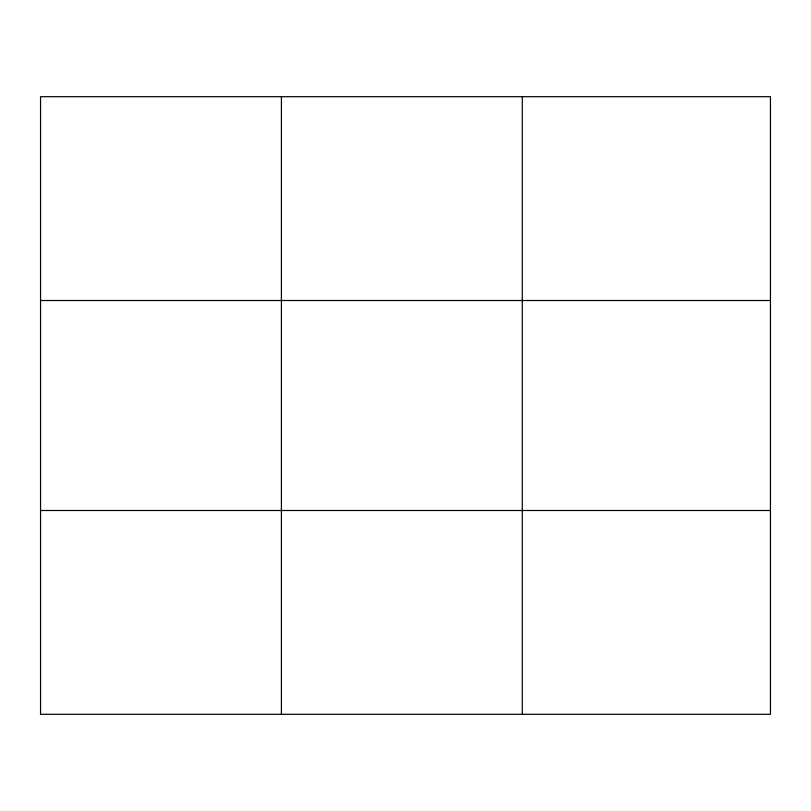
<?xml version="1.0" encoding="UTF-8"?>
<svg xmlns="http://www.w3.org/2000/svg" width="811" height="811" viewBox="0 0 811 811"><rect width="100%" height="100%" fill="white"/><g stroke="black" fill="none" stroke-linecap="round" stroke-linejoin="round"><path stroke-width="1.22" d="M281.417 714.309L281.417 96.691M522.284 714.309L522.284 96.691M40.55 300.506L770.45 300.506M40.55 510.494L770.45 510.494M770.45 688.833L770.45 714.309L40.55 714.309L40.55 96.691L770.45 96.691L770.45 688.833"/></g></svg>
